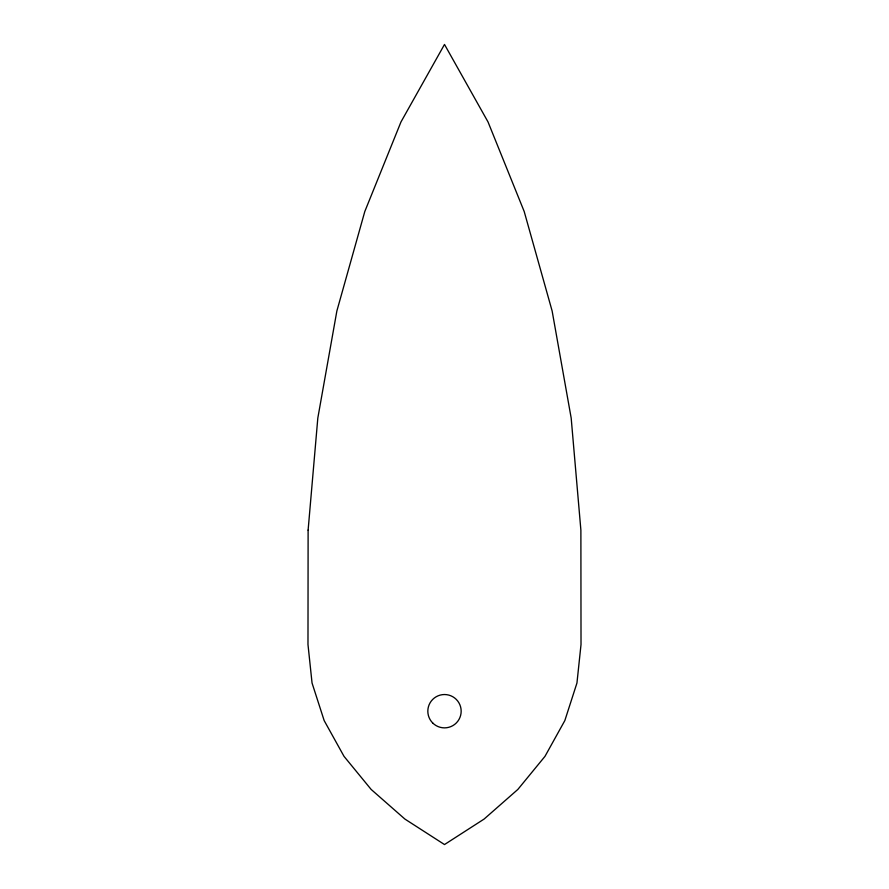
<?xml version="1.0" encoding="UTF-8"?>
<svg xmlns="http://www.w3.org/2000/svg" width="889" height="889" viewBox="0 0 889 889"><rect width="100%" height="100%" fill="white"/><g stroke="black" fill="none" stroke-linecap="round" stroke-linejoin="round"><path stroke-width="1.33" d="M308.116 530.122L307.983 644.525L312.05 683.019L324.163 720.579L344.01 756.339L371.146 789.432L404.906 819.069L444.5 844.55L484.094 819.069L517.854 789.432L544.99 756.339L564.837 720.579L576.95 683.019L581.017 644.525L580.884 530.122L571.183 418.063L552.136 311.006L524.199 211.515L488.028 121.949L444.5 44.45L400.972 121.949L364.801 211.515L336.864 311.006L317.817 418.063L308.116 530.122M432.71 722.99A16.669 16.669 0 0 0 460.602 715.512A16.669 16.669 0 0 0 440.188 695.098A16.669 16.669 0 0 0 432.71 722.99"/></g></svg>
